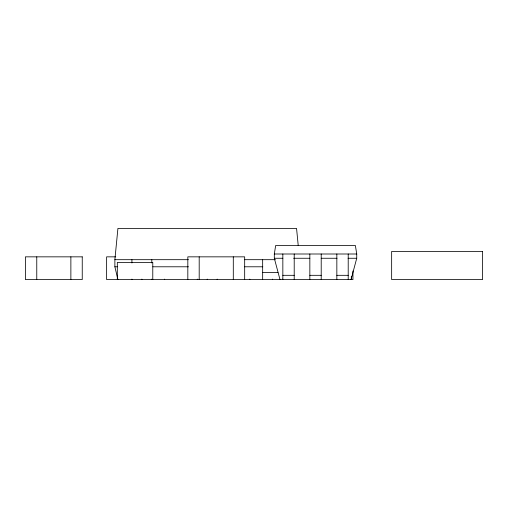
<?xml version="1.0" encoding="UTF-8"?>
<svg xmlns="http://www.w3.org/2000/svg" width="508" height="508" viewBox="0 0 508 508"><rect width="100%" height="100%" fill="white"/><g stroke="black" fill="none" stroke-linecap="round" stroke-linejoin="round"><path stroke-width="0.76" d="M117.919 279.578L114.872 266.789L114.872 259.683L117.919 228.422L296.558 228.422L298.234 245.618M279.997 279.578L274.314 258.261L274.314 254L275.673 245.472L355.371 245.472L356.737 254L356.737 258.261L351.053 279.578M274.314 254L356.737 254M115.722 256.845L106.629 256.845L106.629 279.578L352.952 279.578L352.952 270.954M274.314 258.261L282.842 258.261M293.643 258.261L309.842 258.261M321.208 258.261L337.001 258.261M348.05 258.261L356.737 258.261M114.872 259.683L188.43 259.683M244.589 259.683L275.438 259.683M114.872 266.789L117.24 266.789M152.838 266.789L188.43 266.789M244.589 266.789L262.782 266.789M262.661 272.472L277.965 272.472M282.842 275.317L294.208 275.317M309.842 275.317L321.208 275.317M336.842 275.317L348.209 275.317M351.333 276.441L351.333 279.578M348.209 254L348.209 279.578M336.842 254L336.842 279.578M321.208 254L321.208 279.578M309.842 254L309.842 279.578M294.208 254L294.208 279.578M282.842 254L282.842 279.578M282.556 279.102L282.556 279.578M272.606 279.102L272.606 279.578M262.661 259.683L262.661 279.578M249.815 279.102L249.815 279.578M244.672 279.578L244.672 256.845L187.827 256.845L187.827 279.578M233.299 256.845L233.299 279.578M217.189 279.102L217.189 279.578M207.239 279.102L207.239 279.578M199.193 256.845L199.193 279.578M197.294 279.102L197.294 279.578M164.662 279.102L164.662 279.578M152.781 279.578L152.781 262.439L117.316 262.439L117.316 279.578M151.816 259.683L151.816 262.985M151.816 279.102L151.816 279.578M141.872 279.102L141.872 279.578M131.921 259.683L131.921 262.985M131.921 279.102L131.921 279.578M70.872 256.845L70.872 279.578M36.767 256.845L36.767 279.578M482.6 251.441L391.649 251.441L391.649 279.578L482.6 279.578L482.6 251.441M82.245 256.845L25.4 256.845L25.4 279.578L82.245 279.578L82.245 256.845"/></g></svg>
